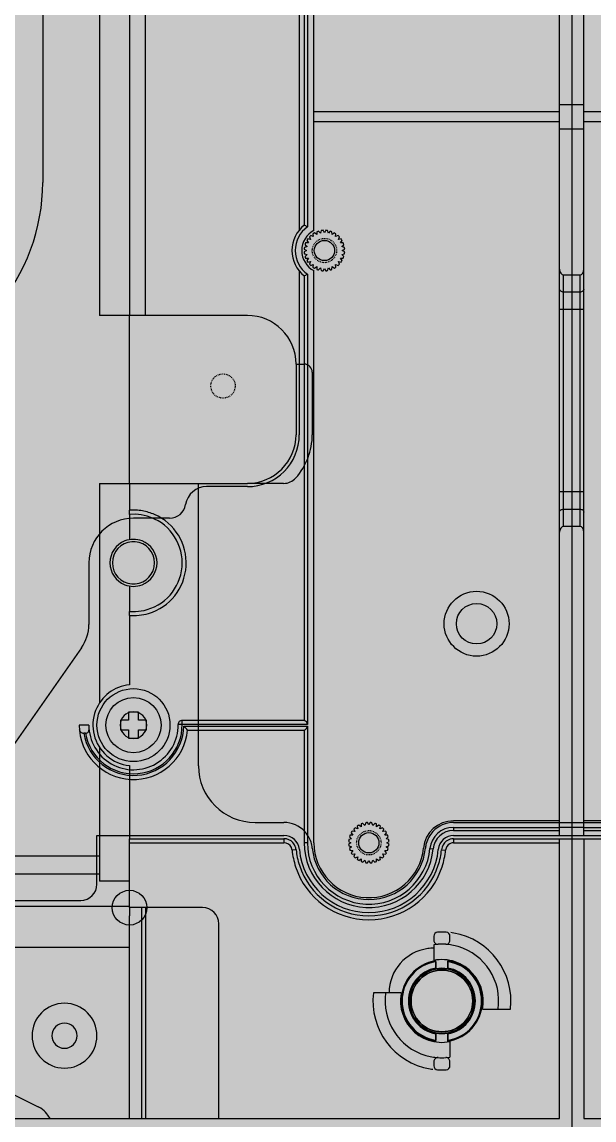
# Model space of a CAD drawing. Header units: millimetres. Extents: x -1070 to 42146, y 1440 to 12921.
# Drawn here: x 5794 to 5864.5, y 3019.1 to 3154.5 of the extents above; entities that cross this region are included whole.
import ezdxf

# ---------------------------------------------------------------- set-up
doc = ezdxf.new("R2010")
doc.units = ezdxf.units.MM
doc.linetypes.add('HIDDEN', pattern=[0.2, 0.1, -0.1])
for name, color, linetype in [('CITI-3MM实线CONTINUOUS', 7, 'Continuous'), ('CITIE-TAO实线CONTINUOUS', 7, 'Continuous'), ('CUPOST实线CONTINUOUS', 7, 'Continuous'), ('CUPOST隐藏线HIDDEN', 7, 'Continuous'), ('DW-PLUS-XIANGTI隐藏线HIDDEN', 7, 'Continuous'), ('M4-S_3实线CONTINUOUS', 7, 'Continuous'), ('M4-S实线CONTINUOUS', 7, 'Continuous'), ('QUE-PLATE-0314实线CONTINUOUS', 7, 'Continuous')]:
    doc.layers.add(name, color=color, linetype=linetype)

msp = doc.modelspace()

# ---------------------------------------------------------------- hatches: boundary and pattern name
at = {"lineweight": -3}
h = msp.add_hatch(color=256, dxfattribs=at)
h.dxf.hatch_style = 1
h.paths.add_polyline_path([(5611.757, 3767.826), (5611.757, 2767.826), (6111.757, 2767.826), (6111.757, 3767.826)])

# ---------------------------------------------------------------- linework, layer by layer
at = {"color": 1, "lineweight": -3}
msp.add_line((5861.757, 3767.826), (5861.757, 2767.826), dxfattribs=at)
at = {"color": 7, "linetype": 'Continuous', "lineweight": -3}
for p, q in [((5796.58, 3177.148), (5796.58, 3134.728)), ((5803.557, 3167.326), (5803.557, 3118.326)), ((5807.257, 3167.326), (5807.257, 3118.326)), ((5809.257, 3118.326), (5809.257, 3167.326)), ((5807.257, 3118.326), (5803.557, 3118.326)), ((5807.257, 3097.626), (5807.257, 3118.326)), ((5821.788, 3118.326), (5807.257, 3118.326)), ((5827.788, 3112.326), (5828.788, 3112.326)), ((5827.788, 3112.326), (5827.788, 3103.626)), ((5829.788, 3111.326), (5829.788, 3103.626)), ((5803.557, 3097.626), (5803.557, 3070.539)), ((5803.557, 3097.626), (5807.257, 3097.626)), ((5807.257, 3097.626), (5807.257, 3094.307)), ((5807.257, 3097.626), (5815.757, 3097.626)), ((5815.757, 3062.826), (5815.757, 3097.626)), ((5815.757, 3097.626), (5821.788, 3097.626)), ((5826.26, 3097.626), (5821.788, 3097.626)), ((5807.257, 3093.805), (5807.257, 3094.307)), ((5807.991, 3093.821), (5807.257, 3093.805)), ((5807.257, 3093.805), (5807.257, 3090.682)), ((5807.257, 3084.969), (5807.257, 3081.847)), ((5807.257, 3081.345), (5807.257, 3081.847)), ((5807.257, 3081.345), (5807.257, 3072.801)), ((5803.557, 3065.113), (5803.557, 3051.702)), ((5807.257, 3062.851), (5807.257, 3053.826)), ((5822.757, 3055.826), (5826.304, 3055.826)), ((5847.209, 3055.826), (5876.304, 3055.826)), ((5807.257, 3053.326), (5807.257, 3053.826)), ((5807.257, 3053.826), (5826.304, 3053.826)), ((5826.304, 3053.826), (5826.304, 3053.326)), ((5847.209, 3053.826), (5860.257, 3053.826)), ((5847.209, 3053.826), (5847.209, 3053.326)), ((5860.257, 3053.826), (5863.257, 3053.826)), ((5860.257, 3019.326), (5860.257, 3053.826)), ((5863.257, 3053.826), (5876.304, 3053.826)), ((5863.257, 3053.826), (5863.257, 3019.326)), ((5807.257, 3045.326), (5807.257, 3053.326)), ((5807.257, 3053.326), (5826.304, 3053.326)), ((5827.798, 3052.469), (5827.3, 3052.421)), ((5845.716, 3052.469), (5846.214, 3052.421)), ((5847.209, 3053.326), (5860.257, 3053.326)), ((5789.363, 3051.702), (5803.557, 3051.702)), ((5803.557, 3051.702), (5803.557, 3049.481)), ((5789.363, 3049.481), (5803.557, 3049.481)), ((5803.557, 3049.481), (5803.557, 3048.598)), ((5807.257, 3048.598), (5803.557, 3048.598)), ((5807.257, 3045.488), (5787.057, 3045.488)), ((5816.277, 3045.326), (5807.257, 3045.326)), ((5807.257, 3019.326), (5807.257, 3044.325)), ((5807.272, 3045.326), (5807.272, 3044.325)), ((5808.757, 3045.326), (5808.757, 3019.326)), ((5809.257, 3045.326), (5809.257, 3019.326)), ((5818.277, 3019.326), (5818.277, 3043.326)), ((5844.757, 3041.81), (5844.757, 3041.309)), ((5846.757, 3041.309), (5846.757, 3041.81)), ((5802.757, 3040.415), (5786.966, 3040.415)), ((5807.257, 3040.415), (5802.757, 3040.415)), ((5844.757, 3040.754), (5844.757, 3038.827)), ((5845.007, 3038.668), (5845.007, 3038.769)), ((5845.007, 3038.668), (5845.007, 3037.882)), ((5846.507, 3038.769), (5846.507, 3038.668)), ((5846.507, 3038.668), (5846.507, 3037.882)), ((5845.007, 3037.882), (5845.007, 3037.78)), ((5846.507, 3037.78), (5846.507, 3037.882)), ((5838.829, 3034.826), (5837.316, 3034.826)), ((5840.756, 3034.826), (5838.829, 3034.826)), ((5850.758, 3032.826), (5852.685, 3032.826)), ((5852.685, 3032.826), (5854.198, 3032.826)), ((5845.007, 3029.871), (5845.007, 3029.77)), ((5845.007, 3029.77), (5845.007, 3028.984)), ((5846.507, 3029.77), (5846.507, 3029.871)), ((5846.507, 3029.77), (5846.507, 3028.984)), ((5845.007, 3028.882), (5845.007, 3028.984)), ((5846.507, 3028.984), (5846.507, 3028.882)), ((5846.757, 3028.825), (5846.757, 3026.898)), ((5783.101, 3027.233), (5796.012, 3020.777)), ((5844.757, 3026.343), (5844.757, 3025.842)), ((5846.757, 3025.842), (5846.757, 3026.343)), ((5737.357, 3019.326), (5860.257, 3019.326)), ((5863.257, 3019.326), (5986.157, 3019.326))]:
    msp.add_line(p, q, dxfattribs=at)
at = {"color": 1, "lineweight": -3}
msp.add_circle((5807.272, 3045.326), 2.14, dxfattribs=at)
at = {"color": 7, "linetype": 'Continuous', "lineweight": -3}
for centre, radius, start, end in [((5772.78, 3134.728), 23.8, 319, 0), ((5821.788, 3112.326), 6, 0, 90), ((5828.788, 3111.326), 1, 0, 90), ((5821.788, 3103.626), 6, 270, 0), ((5821.788, 3103.626), 8, 318.18969, 0), ((5826.26, 3099.626), 2, 270, 318.18969), ((5807.757, 3087.826), 6.5, 87.25173, 94.41173), ((5807.757, 3087.826), 6.5, 80.29262, 87.25173), ((5807.757, 3087.826), 6.5, 66.48078, 80.29262), ((5807.757, 3087.826), 6, 73.72456, 87.76219), ((5807.757, 3087.826), 6, 286.27553, 73.72456), ((5807.757, 3087.826), 6.5, 286.56201, 66.48078), ((5807.757, 3087.826), 2.9, 111.43653, 180), ((5807.757, 3087.826), 2.6, 94.35012, 180), ((5807.757, 3087.826), 2.9, 68.56064, 111.43653), ((5807.757, 3087.826), 2.6, 85.64649, 94.35012), ((5807.757, 3087.826), 2.6, 0, 85.64649), ((5807.757, 3087.826), 2.9, 0, 68.56064), ((5807.757, 3087.826), 2.9, 180, 248.56518), ((5807.757, 3087.826), 2.6, 180, 265.64931), ((5807.757, 3087.826), 2.6, 274.35317, 0), ((5807.757, 3087.826), 2.9, 291.4327, 0), ((5807.757, 3087.826), 2.9, 248.56518, 291.4327), ((5807.757, 3087.826), 2.6, 265.64931, 274.35317), ((5807.757, 3087.826), 6, 272.23784, 286.27553), ((5807.757, 3087.826), 6, 265.21981, 272.23784), ((5807.757, 3087.826), 6.5, 265.58827, 286.56201), ((5807.757, 3067.826), 5, 95.73917, 158.93197), ((5807.757, 3067.826), 5, 158.93197, 229.11788), ((5807.757, 3067.826), 1.65, 0, 180), ((5807.757, 3067.826), 1.65, 180, 0), ((5807.757, 3067.826), 5, 229.11788, 264.26083), ((5822.757, 3062.826), 7, 180, 270), ((5826.304, 3052.326), 3.5, 42.95025, 90), ((5847.209, 3052.326), 3.5, 90, 137.04975), ((5826.304, 3052.326), 1.5, 43.03464, 90), ((5826.304, 3052.326), 3.5, 33.64335, 42.95025), ((5826.304, 3052.326), 3.5, 8.65939, 33.64335), ((5847.209, 3052.326), 3.5, 137.04975, 164.73913), ((5847.209, 3052.326), 1.5, 127.56962, 174.53498), ((5847.209, 3052.326), 1.5, 99.38958, 127.56962), ((5847.209, 3052.326), 1.5, 90, 99.38958), ((5826.304, 3052.326), 1, 24.57524, 90), ((5826.304, 3052.326), 1, 15.25746, 24.57524), ((5826.304, 3052.326), 1, 5.46502, 15.25746), ((5836.757, 3053.326), 9.5, 185.46502, 191.84532), ((5826.304, 3052.326), 1.5, 14.85461, 43.03464), ((5826.304, 3052.326), 1.5, 5.46502, 14.85461), ((5836.757, 3053.326), 9, 185.46502, 191.72342), ((5826.304, 3052.326), 3.5, 5.46502, 8.65939), ((5836.757, 3053.326), 7, 185.46502, 354.53498), ((5847.209, 3052.326), 3.5, 164.73913, 174.53498), ((5836.757, 3053.326), 9, 342.01756, 354.53498), ((5836.757, 3053.326), 9.5, 341.91943, 354.53498), ((5847.209, 3052.326), 1, 118.17281, 174.53498), ((5847.209, 3052.326), 1, 99.79244, 118.17281), ((5847.209, 3052.326), 1, 90, 99.79244), ((5836.757, 3053.326), 9.5, 191.84532, 198.08113), ((5836.757, 3053.326), 9, 191.72342, 197.98291), ((5836.757, 3053.326), 9.5, 198.08113, 341.91943), ((5836.757, 3053.326), 9, 197.98291, 342.01756), ((5816.277, 3043.326), 2, 0, 90), ((5845.257, 3041.81), 0.5, 93.58332, 180), ((5845.757, 3033.826), 8.5, 86.41668, 93.58332), ((5846.257, 3041.81), 0.5, 0, 86.41668), ((5845.757, 3033.826), 8.5, 80.15881, 82.46232), ((5845.757, 3033.826), 8.5, 353.24367, 80.15881), ((5844.757, 3034.826), 5.5, 97.70834, 180), ((5844.757, 3034.826), 5.5, 90, 97.70834), ((5845.257, 3041.309), 0.5, 180, 273.82255), ((5845.757, 3033.826), 7, 95.29417, 98.21321), ((5845.757, 3033.826), 7, 86.17745, 93.82255), ((5846.257, 3041.309), 0.5, 266.17745, 0), ((5845.757, 3033.826), 7, 79.76053, 86.17743), ((5845.757, 3033.826), 7, 73.4912, 79.76053), ((5845.757, 3033.826), 7, 351.78679, 73.4912), ((5845.757, 3033.826), 5, 98.62693, 177.53429), ((5845.757, 3033.826), 4.9, 98.80437, 261.19563), ((5845.757, 3033.826), 5.1, 71.32047, 101.30773), ((5845.757, 3033.826), 5, 0, 81.37307), ((5845.757, 3033.826), 4.9, 278.80437, 81.19563), ((5845.757, 3033.826), 5.1, 11.21536, 71.32047), ((5845.757, 3033.826), 4.125, 100.47568, 259.52432), ((5845.757, 3033.826), 4.025, 100.739, 180), ((5845.757, 3033.826), 4, 100.74093, 177.39131), ((5845.757, 3033.826), 4, 100.74093, 177.39131), ((5845.757, 3033.826), 3.8, 0, 180), ((5845.757, 3033.826), 4.025, 79.261, 100.739), ((5845.757, 3033.826), 4, 79.25907, 100.74093), ((5845.757, 3033.826), 4, 79.25907, 100.74093), ((5845.757, 3033.826), 4, 2.60869, 79.25907), ((5845.757, 3033.826), 4.125, 280.47568, 79.52432), ((5845.757, 3033.826), 4.025, 0, 79.261), ((5844.757, 3034.826), 5.5, 17.29719, 21.35164), ((5845.757, 3033.826), 8.5, 173.24367, 260.15881), ((5845.757, 3033.826), 7, 171.78679, 253.4912), ((5845.757, 3033.826), 5.1, 168.69227, 176.40894), ((5845.757, 3033.826), 5.1, 356.40894, 11.21536), ((5799.257, 3029.545), 4, 0, 180), ((5845.757, 3033.826), 5.1, 176.40894, 191.21536), ((5845.757, 3033.826), 5, 177.53429, 180), ((5845.757, 3033.826), 5, 180, 261.37307), ((5845.757, 3033.826), 4.025, 180, 259.261), ((5845.757, 3033.826), 4, 177.39131, 180), ((5845.757, 3033.826), 4, 177.39131, 180), ((5845.757, 3033.826), 4, 180, 182.60869), ((5845.757, 3033.826), 4, 180, 182.60869), ((5845.757, 3033.826), 4, 182.60869, 259.25907), ((5845.757, 3033.826), 4, 182.60869, 259.25907), ((5845.757, 3033.826), 3.8, 180, 0), ((5845.757, 3033.826), 4, 280.74093, 357.39131), ((5845.757, 3033.826), 4.025, 280.739, 0), ((5845.757, 3033.826), 5, 278.62693, 357.53429), ((5845.757, 3033.826), 4, 0, 2.60869), ((5845.757, 3033.826), 4, 0, 2.60869), ((5845.757, 3033.826), 4, 357.39131, 0), ((5845.757, 3033.826), 5, 357.53429, 0), ((5845.757, 3033.826), 5.1, 348.69227, 356.40894), ((5845.757, 3033.826), 5.1, 191.21536, 251.32047), ((5799.257, 3029.545), 1.55, 0, 180), ((5799.257, 3029.545), 4, 180, 0), ((5799.257, 3029.545), 1.55, 180, 0), ((5844.757, 3034.826), 5.5, 248.64836, 252.7264), ((5845.757, 3033.826), 4.025, 259.261, 280.739), ((5845.757, 3033.826), 4, 259.25907, 280.74093), ((5845.757, 3033.826), 4, 259.25907, 280.74093), ((5845.757, 3033.826), 5.1, 251.32047, 281.30773), ((5845.757, 3033.826), 7, 253.4912, 259.76053), ((5845.757, 3033.826), 7, 259.76053, 266.17743), ((5845.257, 3026.343), 0.5, 86.17745, 180), ((5845.757, 3033.826), 7, 266.17745, 273.82255), ((5846.257, 3026.343), 0.5, 0, 93.82255), ((5845.757, 3033.826), 7, 275.29417, 278.21321), ((5845.757, 3033.826), 8.5, 260.15881, 262.46232), ((5845.257, 3025.842), 0.5, 180, 266.41668), ((5845.757, 3033.826), 8.5, 266.41668, 273.58332), ((5846.257, 3025.842), 0.5, 273.58332, 0), ((5794.536, 3017.826), 3.3, 57.09439, 63.43495), ((5794.536, 3017.826), 3.3, 38.9941, 57.09439), ((5794.536, 3017.826), 3.3, 27.03569, 38.9941)]:
    msp.add_arc(centre, radius, start, end, dxfattribs=at)
at = {"layer": 'CITI-3MM实线CONTINUOUS', "color": 7, "lineweight": -3}
for radius in [4, 3.8]:
    msp.add_circle((5845.757, 3033.826), radius, dxfattribs=at)
at = {"layer": 'CITIE-TAO实线CONTINUOUS', "color": 7, "lineweight": -3}
for p, q in [((5845.007, 3037.78), (5845.007, 3038.769)), ((5846.507, 3037.78), (5846.507, 3038.769)), ((5845.007, 3028.882), (5845.007, 3029.871)), ((5846.507, 3028.882), (5846.507, 3029.871))]:
    msp.add_line(p, q, dxfattribs=at)
msp.add_circle((5845.757, 3033.826), 4.025, dxfattribs=at)
for radius, start, end in [(5, 98.62693, 180), (4.9, 98.80437, 261.19563), (4.9, 278.80437, 81.19563), (4.125, 100.47568, 259.52432), (4.125, 280.47568, 79.52432), (5, 278.62693, 0)]:
    msp.add_arc((5845.757, 3033.826), radius, start, end, dxfattribs=at)
at = {"layer": 'CUPOST实线CONTINUOUS', "color": 7, "lineweight": -3}
for p, q in [((5829.444, 3128.014), (5829.568, 3127.698)), ((5829.916, 3128.046), (5829.6, 3128.17)), ((5829.866, 3128.382), (5829.916, 3128.046)), ((5830.333, 3128.308), (5830.053, 3128.499)), ((5830.359, 3128.647), (5830.333, 3128.308)), ((5830.798, 3128.471), (5830.567, 3128.72)), ((5830.899, 3128.795), (5830.798, 3128.471)), ((5831.288, 3128.526), (5831.118, 3128.82)), ((5831.458, 3128.82), (5831.288, 3128.526)), ((5831.778, 3128.471), (5831.677, 3128.795)), ((5832.009, 3128.72), (5831.778, 3128.471)), ((5832.243, 3128.308), (5832.217, 3128.647)), ((5832.523, 3128.499), (5832.243, 3128.308)), ((5832.66, 3128.046), (5832.71, 3128.382)), ((5832.976, 3128.17), (5832.66, 3128.046)), ((5833.008, 3127.698), (5833.132, 3128.014)), ((5829.143, 3126.815), (5828.818, 3126.715)), ((5828.894, 3127.047), (5829.143, 3126.815)), ((5829.306, 3127.28), (5828.967, 3127.255)), ((5829.114, 3127.561), (5829.306, 3127.28)), ((5829.568, 3127.698), (5829.232, 3127.748)), ((5833.344, 3127.748), (5833.008, 3127.698)), ((5833.27, 3127.28), (5833.461, 3127.561)), ((5833.609, 3127.255), (5833.27, 3127.28)), ((5833.433, 3126.815), (5833.682, 3127.047)), ((5833.757, 3126.715), (5833.433, 3126.815)), ((5828.794, 3126.496), (5829.088, 3126.326)), ((5829.088, 3126.326), (5828.794, 3126.156)), ((5828.818, 3125.936), (5829.143, 3125.836)), ((5829.143, 3125.836), (5828.894, 3125.605)), ((5828.967, 3125.397), (5829.306, 3125.371)), ((5829.306, 3125.371), (5829.114, 3125.091)), ((5833.27, 3125.371), (5833.609, 3125.397)), ((5833.461, 3125.091), (5833.27, 3125.371)), ((5833.433, 3125.836), (5833.757, 3125.936)), ((5833.682, 3125.605), (5833.433, 3125.836)), ((5833.488, 3126.326), (5833.782, 3126.496)), ((5833.782, 3126.156), (5833.488, 3126.326)), ((5829.232, 3124.904), (5829.568, 3124.954)), ((5829.568, 3124.954), (5829.444, 3124.638)), ((5829.6, 3124.482), (5829.916, 3124.606)), ((5829.916, 3124.606), (5829.866, 3124.27)), ((5830.053, 3124.152), (5830.333, 3124.344)), ((5830.333, 3124.344), (5830.359, 3124.005)), ((5830.567, 3123.932), (5830.798, 3124.181)), ((5830.798, 3124.181), (5830.899, 3123.856)), ((5831.118, 3123.832), (5831.288, 3124.126)), ((5831.288, 3124.126), (5831.458, 3123.832)), ((5831.677, 3123.856), (5831.778, 3124.181)), ((5831.778, 3124.181), (5832.009, 3123.932)), ((5832.217, 3124.005), (5832.243, 3124.344)), ((5832.243, 3124.344), (5832.523, 3124.152)), ((5832.66, 3124.606), (5832.976, 3124.482)), ((5832.71, 3124.27), (5832.66, 3124.606)), ((5833.008, 3124.954), (5833.344, 3124.904)), ((5833.132, 3124.638), (5833.008, 3124.954)), ((5834.913, 3055.014), (5835.037, 3054.698)), ((5835.385, 3055.046), (5835.069, 3055.17)), ((5835.334, 3055.382), (5835.385, 3055.046)), ((5835.802, 3055.308), (5835.521, 3055.499)), ((5835.828, 3055.647), (5835.802, 3055.308)), ((5836.267, 3055.471), (5836.036, 3055.72)), ((5836.367, 3055.795), (5836.267, 3055.471)), ((5836.757, 3055.526), (5836.587, 3055.82)), ((5836.927, 3055.82), (5836.757, 3055.526)), ((5837.246, 3055.471), (5837.146, 3055.795)), ((5837.477, 3055.72), (5837.246, 3055.471)), ((5837.711, 3055.308), (5837.686, 3055.647)), ((5837.992, 3055.499), (5837.711, 3055.308)), ((5838.128, 3055.046), (5838.179, 3055.382)), ((5838.445, 3055.17), (5838.128, 3055.046)), ((5838.477, 3054.698), (5838.601, 3055.014)), ((5834.612, 3053.815), (5834.287, 3053.715)), ((5834.363, 3054.047), (5834.612, 3053.815)), ((5834.775, 3054.28), (5834.436, 3054.255)), ((5834.583, 3054.561), (5834.775, 3054.28)), ((5835.037, 3054.698), (5834.701, 3054.748)), ((5838.813, 3054.748), (5838.477, 3054.698)), ((5838.739, 3054.28), (5838.93, 3054.561)), ((5839.078, 3054.255), (5838.739, 3054.28)), ((5838.902, 3053.815), (5839.151, 3054.047)), ((5839.226, 3053.715), (5838.902, 3053.815)), ((5834.262, 3053.496), (5834.557, 3053.326)), ((5834.557, 3053.326), (5834.262, 3053.156)), ((5834.287, 3052.936), (5834.612, 3052.836)), ((5834.612, 3052.836), (5834.363, 3052.605)), ((5834.436, 3052.397), (5834.775, 3052.371)), ((5834.775, 3052.371), (5834.583, 3052.091)), ((5838.739, 3052.371), (5839.078, 3052.397)), ((5838.93, 3052.091), (5838.739, 3052.371)), ((5838.902, 3052.836), (5839.226, 3052.936)), ((5839.151, 3052.605), (5838.902, 3052.836)), ((5838.957, 3053.326), (5839.251, 3053.496)), ((5839.251, 3053.156), (5838.957, 3053.326)), ((5834.701, 3051.904), (5835.037, 3051.954)), ((5835.037, 3051.954), (5834.913, 3051.638)), ((5835.069, 3051.482), (5835.385, 3051.606)), ((5835.385, 3051.606), (5835.334, 3051.27)), ((5835.521, 3051.152), (5835.802, 3051.344)), ((5835.802, 3051.344), (5835.828, 3051.005)), ((5836.036, 3050.932), (5836.267, 3051.181)), ((5836.267, 3051.181), (5836.367, 3050.856)), ((5836.587, 3050.832), (5836.757, 3051.126)), ((5836.757, 3051.126), (5836.927, 3050.832)), ((5837.146, 3050.856), (5837.246, 3051.181)), ((5837.246, 3051.181), (5837.477, 3050.932)), ((5837.686, 3051.005), (5837.711, 3051.344)), ((5837.711, 3051.344), (5837.992, 3051.152)), ((5838.128, 3051.606), (5838.445, 3051.482)), ((5838.179, 3051.27), (5838.128, 3051.606)), ((5838.477, 3051.954), (5838.813, 3051.904)), ((5838.601, 3051.638), (5838.477, 3051.954))]:
    msp.add_line(p, q, dxfattribs=at)
for centre in [(5831.288, 3126.326), (5836.757, 3053.326)]:
    msp.add_circle(centre, 1.25, dxfattribs=at)
for centre, start, end in [((5831.288, 3126.326), 132.46754, 137.53244), ((5831.288, 3126.326), 119.6104, 124.6753), ((5831.288, 3126.326), 106.75326, 111.81816), ((5831.288, 3126.326), 93.89612, 98.96102), ((5831.288, 3126.326), 81.0389, 86.10388), ((5831.288, 3126.326), 68.18176, 73.24666), ((5831.288, 3126.326), 55.32462, 60.38952), ((5831.288, 3126.326), 42.46748, 47.53238), ((5831.288, 3126.326), 171.03896, 176.10386), ((5831.288, 3126.326), 158.18182, 163.24672), ((5831.288, 3126.326), 145.32468, 150.38958), ((5831.288, 3126.326), 29.61034, 34.67524), ((5831.288, 3126.326), 16.7532, 21.8181), ((5831.288, 3126.326), 3.89606, 8.96096), ((5831.288, 3126.326), 183.8961, 188.961), ((5831.288, 3126.326), 196.75324, 201.81814), ((5831.288, 3126.326), 338.18178, 343.24668), ((5831.288, 3126.326), 351.03892, 356.10382), ((5831.288, 3126.326), 209.61038, 214.67528), ((5831.288, 3126.326), 222.46752, 227.53242), ((5831.288, 3126.326), 235.32466, 240.38956), ((5831.288, 3126.326), 248.1818, 253.2467), ((5831.288, 3126.326), 286.75322, 291.81812), ((5831.288, 3126.326), 299.61036, 304.67526), ((5831.288, 3126.326), 312.4675, 317.5324), ((5831.288, 3126.326), 325.32464, 330.38954), ((5831.288, 3126.326), 261.03894, 266.10384), ((5831.288, 3126.326), 273.89608, 278.96098), ((5836.757, 3053.326), 132.46754, 137.53244), ((5836.757, 3053.326), 119.6104, 124.6753), ((5836.757, 3053.326), 106.75326, 111.81816), ((5836.757, 3053.326), 93.89612, 98.96102), ((5836.757, 3053.326), 81.0389, 86.10388), ((5836.757, 3053.326), 68.18176, 73.24666), ((5836.757, 3053.326), 55.32462, 60.38952), ((5836.757, 3053.326), 42.46748, 47.53238), ((5836.757, 3053.326), 171.03896, 176.10386), ((5836.757, 3053.326), 158.18182, 163.24672), ((5836.757, 3053.326), 145.32468, 150.38958), ((5836.757, 3053.326), 29.61034, 34.67524), ((5836.757, 3053.326), 16.7532, 21.8181), ((5836.757, 3053.326), 3.89606, 8.96096), ((5836.757, 3053.326), 183.8961, 188.961), ((5836.757, 3053.326), 196.75324, 201.81814), ((5836.757, 3053.326), 338.18178, 343.24668), ((5836.757, 3053.326), 351.03892, 356.10382), ((5836.757, 3053.326), 209.61038, 214.67528), ((5836.757, 3053.326), 222.46752, 227.53242), ((5836.757, 3053.326), 235.32466, 240.38956), ((5836.757, 3053.326), 248.1818, 253.2467), ((5836.757, 3053.326), 261.03894, 266.10384), ((5836.757, 3053.326), 273.89608, 278.96098), ((5836.757, 3053.326), 286.75322, 291.81812), ((5836.757, 3053.326), 299.61036, 304.67526), ((5836.757, 3053.326), 312.4675, 317.5324), ((5836.757, 3053.326), 325.32464, 330.38954)]:
    msp.add_arc(centre, 2.5, start, end, dxfattribs=at)
at = {"layer": 'CUPOST隐藏线HIDDEN', "color": 5, "linetype": 'HIDDEN', "lineweight": -3}
for centre in [(5831.288, 3126.326), (5836.757, 3053.326)]:
    msp.add_circle(centre, 1.5, dxfattribs=at)
at = {"layer": 'DW-PLUS-XIANGTI隐藏线HIDDEN', "color": 5, "linetype": 'HIDDEN', "lineweight": -3}
msp.add_circle((5818.788, 3109.623), 1.5, dxfattribs=at)
at = {"layer": 'M4-S_3实线CONTINUOUS', "color": 7, "lineweight": -3}
for p, q in [((5807.157, 3068.426), (5806.157, 3068.426)), ((5806.157, 3068.426), (5806.157, 3067.226)), ((5808.357, 3069.426), (5807.157, 3069.426)), ((5807.157, 3069.426), (5807.157, 3068.426)), ((5808.357, 3068.426), (5808.357, 3069.426)), ((5809.357, 3068.426), (5808.357, 3068.426)), ((5809.357, 3067.226), (5809.357, 3068.426)), ((5806.157, 3067.226), (5807.157, 3067.226)), ((5807.157, 3067.226), (5807.157, 3066.226)), ((5808.357, 3067.226), (5809.357, 3067.226)), ((5808.357, 3066.226), (5808.357, 3067.226)), ((5807.157, 3066.226), (5808.357, 3066.226))]:
    msp.add_line(p, q, dxfattribs=at)
msp.add_circle((5807.757, 3067.826), 3.4, dxfattribs=at)
at = {"layer": 'M4-S实线CONTINUOUS', "color": 7, "lineweight": -3}
msp.add_circle((5807.757, 3067.826), 4.5, dxfattribs=at)
at = {"layer": 'QUE-PLATE-0314实线CONTINUOUS', "color": 7, "lineweight": -3}
for p, q in [((5860.257, 3054.226), (5860.257, 3266.326)), ((5863.257, 3054.226), (5863.257, 3266.326)), ((5828.188, 3156.798), (5828.188, 3128.854)), ((5829.188, 3156.402), (5829.188, 3129.25)), ((5829.988, 3128.806), (5829.988, 3156.846)), ((5828.788, 3156.203), (5828.788, 3129.448)), ((5860.257, 3144.326), (5863.257, 3144.326)), ((5860.257, 3143.426), (5829.988, 3143.426)), ((5893.525, 3143.426), (5863.257, 3143.426)), ((5829.988, 3142.226), (5860.257, 3142.226)), ((5863.257, 3142.226), (5893.525, 3142.226)), ((5860.257, 3141.326), (5863.257, 3141.326)), ((5829.444, 3128.014), (5829.568, 3127.698)), ((5829.916, 3128.046), (5829.6, 3128.17)), ((5829.866, 3128.382), (5829.916, 3128.046)), ((5830.333, 3128.308), (5830.053, 3128.499)), ((5830.359, 3128.647), (5830.333, 3128.308)), ((5830.798, 3128.471), (5830.567, 3128.72)), ((5830.899, 3128.795), (5830.798, 3128.471)), ((5831.288, 3128.526), (5831.118, 3128.82)), ((5831.458, 3128.82), (5831.288, 3128.526)), ((5831.778, 3128.471), (5831.677, 3128.795)), ((5832.009, 3128.72), (5831.778, 3128.471)), ((5832.243, 3128.308), (5832.217, 3128.647)), ((5832.523, 3128.499), (5832.243, 3128.308)), ((5832.66, 3128.046), (5832.71, 3128.382)), ((5832.976, 3128.17), (5832.66, 3128.046)), ((5833.008, 3127.698), (5833.132, 3128.014)), ((5829.143, 3126.815), (5828.818, 3126.715)), ((5828.894, 3127.047), (5829.143, 3126.815)), ((5829.306, 3127.28), (5828.967, 3127.255)), ((5829.114, 3127.561), (5829.306, 3127.28)), ((5829.568, 3127.698), (5829.232, 3127.748)), ((5833.344, 3127.748), (5833.008, 3127.698)), ((5833.27, 3127.28), (5833.461, 3127.561)), ((5833.609, 3127.255), (5833.27, 3127.28)), ((5833.433, 3126.815), (5833.682, 3127.047)), ((5833.757, 3126.715), (5833.433, 3126.815)), ((5828.794, 3126.496), (5829.088, 3126.326)), ((5829.088, 3126.326), (5828.794, 3126.156)), ((5828.818, 3125.936), (5829.143, 3125.836)), ((5829.143, 3125.836), (5828.894, 3125.605)), ((5828.967, 3125.397), (5829.306, 3125.371)), ((5829.306, 3125.371), (5829.114, 3125.091)), ((5833.27, 3125.371), (5833.609, 3125.397)), ((5833.461, 3125.091), (5833.27, 3125.371)), ((5833.433, 3125.836), (5833.757, 3125.936)), ((5833.682, 3125.605), (5833.433, 3125.836)), ((5833.488, 3126.326), (5833.782, 3126.496)), ((5833.782, 3126.156), (5833.488, 3126.326)), ((5829.232, 3124.904), (5829.568, 3124.954)), ((5829.568, 3124.954), (5829.444, 3124.638)), ((5829.6, 3124.482), (5829.916, 3124.606)), ((5829.916, 3124.606), (5829.866, 3124.27)), ((5830.053, 3124.152), (5830.333, 3124.344)), ((5830.333, 3124.344), (5830.359, 3124.005)), ((5830.567, 3123.932), (5830.798, 3124.181)), ((5830.798, 3124.181), (5830.899, 3123.856)), ((5831.118, 3123.832), (5831.288, 3124.126)), ((5831.288, 3124.126), (5831.458, 3123.832)), ((5831.677, 3123.856), (5831.778, 3124.181)), ((5831.778, 3124.181), (5832.009, 3123.932)), ((5832.217, 3124.005), (5832.243, 3124.344)), ((5832.243, 3124.344), (5832.523, 3124.152)), ((5832.66, 3124.606), (5832.976, 3124.482)), ((5832.71, 3124.27), (5832.66, 3124.606)), ((5833.008, 3124.954), (5833.344, 3124.904)), ((5833.132, 3124.638), (5833.008, 3124.954)), ((5828.188, 3123.798), (5828.188, 3103.626)), ((5828.788, 3123.203), (5828.788, 3068.396)), ((5829.188, 3123.402), (5829.188, 3067.906)), ((5829.988, 3053.326), (5829.988, 3123.846)), ((5860.757, 3123.326), (5862.757, 3123.326)), ((5860.757, 3092.326), (5860.757, 3123.326)), ((5862.757, 3123.326), (5862.757, 3092.326)), ((5862.757, 3121.205), (5860.757, 3121.205)), ((5860.257, 3119.083), (5863.257, 3119.083)), ((5821.788, 3097.226), (5816.757, 3097.226)), ((5863.257, 3096.569), (5860.257, 3096.569)), ((5860.757, 3094.447), (5862.757, 3094.447)), ((5812.21, 3093.326), (5807.757, 3093.326)), ((5862.757, 3092.326), (5860.757, 3092.326)), ((5802.257, 3087.826), (5802.257, 3080.225)), ((5801.352, 3077.357), (5789.065, 3059.809)), ((5828.788, 3068.406), (5813.756, 3068.406)), ((5813.756, 3067.906), (5813.756, 3068.406)), ((5802.257, 3067.826), (5801.057, 3067.826)), ((5813.756, 3067.906), (5813.256, 3067.899)), ((5829.188, 3067.906), (5813.756, 3067.906)), ((5813.956, 3067.706), (5829.188, 3067.706)), ((5814.428, 3067.206), (5828.788, 3067.206)), ((5828.788, 3067.216), (5828.788, 3053.326)), ((5829.188, 3067.706), (5829.188, 3053.326)), ((5801.841, 3066.826), (5801.638, 3066.826)), ((5834.913, 3055.014), (5835.037, 3054.698)), ((5835.385, 3055.046), (5835.069, 3055.17)), ((5835.334, 3055.382), (5835.385, 3055.046)), ((5835.802, 3055.308), (5835.521, 3055.499)), ((5835.828, 3055.647), (5835.802, 3055.308)), ((5836.267, 3055.471), (5836.036, 3055.72)), ((5836.367, 3055.795), (5836.267, 3055.471)), ((5836.757, 3055.526), (5836.587, 3055.82)), ((5836.927, 3055.82), (5836.757, 3055.526)), ((5837.246, 3055.471), (5837.146, 3055.795)), ((5837.477, 3055.72), (5837.246, 3055.471)), ((5837.711, 3055.308), (5837.686, 3055.647)), ((5837.992, 3055.499), (5837.711, 3055.308)), ((5838.128, 3055.046), (5838.179, 3055.382)), ((5838.445, 3055.17), (5838.128, 3055.046)), ((5838.477, 3054.698), (5838.601, 3055.014)), ((5860.257, 3056.026), (5847.178, 3056.026)), ((5847.178, 3055.226), (5860.257, 3055.226)), ((5847.178, 3055.226), (5847.178, 3054.826)), ((5863.257, 3055.226), (5860.257, 3055.226)), ((5876.336, 3056.026), (5863.257, 3056.026)), ((5863.257, 3055.226), (5876.336, 3055.226)), ((5803.257, 3054.226), (5826.304, 3054.226)), ((5803.257, 3048.226), (5803.257, 3054.226)), ((5834.612, 3053.815), (5834.287, 3053.715)), ((5834.363, 3054.047), (5834.612, 3053.815)), ((5834.775, 3054.28), (5834.436, 3054.255)), ((5834.583, 3054.561), (5834.775, 3054.28)), ((5835.037, 3054.698), (5834.701, 3054.748)), ((5838.813, 3054.748), (5838.477, 3054.698)), ((5838.739, 3054.28), (5838.93, 3054.561)), ((5839.078, 3054.255), (5838.739, 3054.28)), ((5838.902, 3053.815), (5839.151, 3054.047)), ((5839.226, 3053.715), (5838.902, 3053.815)), ((5847.178, 3054.826), (5860.257, 3054.826)), ((5847.209, 3054.226), (5876.304, 3054.226)), ((5863.257, 3054.826), (5876.336, 3054.826)), ((5829.188, 3053.326), (5828.788, 3053.326)), ((5834.262, 3053.496), (5834.557, 3053.326)), ((5834.557, 3053.326), (5834.262, 3053.156)), ((5834.287, 3052.936), (5834.612, 3052.836)), ((5834.612, 3052.836), (5834.363, 3052.605)), ((5834.436, 3052.397), (5834.775, 3052.371)), ((5834.775, 3052.371), (5834.583, 3052.091)), ((5838.739, 3052.371), (5839.078, 3052.397)), ((5838.93, 3052.091), (5838.739, 3052.371)), ((5838.902, 3052.836), (5839.226, 3052.936)), ((5839.151, 3052.605), (5838.902, 3052.836)), ((5838.957, 3053.326), (5839.251, 3053.496)), ((5839.251, 3053.156), (5838.957, 3053.326)), ((5844.291, 3052.603), (5844.689, 3052.565)), ((5834.701, 3051.904), (5835.037, 3051.954)), ((5835.037, 3051.954), (5834.913, 3051.638)), ((5835.069, 3051.482), (5835.385, 3051.606)), ((5835.385, 3051.606), (5835.334, 3051.27)), ((5835.521, 3051.152), (5835.802, 3051.344)), ((5835.802, 3051.344), (5835.828, 3051.005)), ((5836.036, 3050.932), (5836.267, 3051.181)), ((5836.267, 3051.181), (5836.367, 3050.856)), ((5836.587, 3050.832), (5836.757, 3051.126)), ((5836.757, 3051.126), (5836.927, 3050.832)), ((5837.146, 3050.856), (5837.246, 3051.181)), ((5837.246, 3051.181), (5837.477, 3050.932)), ((5837.686, 3051.005), (5837.711, 3051.344)), ((5837.711, 3051.344), (5837.992, 3051.152)), ((5838.128, 3051.606), (5838.445, 3051.482)), ((5838.179, 3051.27), (5838.128, 3051.606)), ((5838.477, 3051.954), (5838.813, 3051.904)), ((5838.601, 3051.638), (5838.477, 3051.954)), ((5789.257, 3046.226), (5801.257, 3046.226))]:
    msp.add_line(p, q, dxfattribs=at)
for radius in [4, 2.5]:
    msp.add_circle((5850.038, 3080.326), radius, dxfattribs=at)
for centre, radius, start, end in [((5831.288, 3126.326), 4, 128.6822, 231.31784), ((5821.399, 3114.054), 17.075, 62.86243, 64.36079), ((5831.288, 3126.326), 3.6, 125.68534, 234.31469), ((5831.288, 3126.326), 2.8, 117.664, 242.336), ((5831.288, 3126.326), 2.5, 132.46754, 137.53244), ((5831.288, 3126.326), 2.5, 119.6104, 124.6753), ((5831.288, 3126.326), 2.5, 106.75326, 111.81816), ((5831.288, 3126.326), 2.5, 93.89612, 98.96102), ((5831.288, 3126.326), 2.5, 81.0389, 86.10388), ((5831.288, 3126.326), 2.5, 68.18176, 73.24666), ((5831.288, 3126.326), 2.5, 55.32462, 60.38952), ((5831.288, 3126.326), 2.5, 42.46748, 47.53238), ((5831.288, 3126.326), 2.5, 171.03896, 176.10386), ((5831.288, 3126.326), 2.5, 158.18182, 163.24672), ((5831.288, 3126.326), 2.5, 145.32468, 150.38958), ((5831.288, 3126.326), 2.5, 29.61034, 34.67524), ((5831.288, 3126.326), 2.5, 16.7532, 21.8181), ((5831.288, 3126.326), 2.5, 3.89606, 8.96096), ((5831.288, 3126.326), 2.5, 183.8961, 188.961), ((5831.288, 3126.326), 2.5, 196.75324, 201.81814), ((5831.288, 3126.326), 2.5, 338.18178, 343.24668), ((5831.288, 3126.326), 2.5, 351.03892, 356.10382), ((5831.288, 3126.326), 2.5, 209.61038, 214.67528), ((5831.288, 3126.326), 2.5, 222.46752, 227.53242), ((5831.288, 3126.326), 2.5, 235.32466, 240.38956), ((5831.288, 3126.326), 2.5, 248.1818, 253.2467), ((5831.288, 3126.326), 2.5, 286.75322, 291.81812), ((5831.288, 3126.326), 2.5, 299.61036, 304.67526), ((5831.288, 3126.326), 2.5, 312.4675, 317.5324), ((5831.288, 3126.326), 2.5, 325.32464, 330.38954), ((5821.399, 3138.597), 17.075, 295.63921, 297.13757), ((5831.288, 3126.326), 2.5, 261.03894, 266.10384), ((5831.288, 3126.326), 2.5, 273.89608, 278.96098), ((5821.788, 3103.626), 6.4, 270, 0), ((5816.757, 3094.626), 2.6, 90, 171.24707), ((5812.21, 3095.326), 2, 270, 351.24707), ((5807.757, 3087.826), 5.5, 90, 180), ((5797.257, 3080.225), 5, 325, 0), ((5813.756, 3067.906), 0.5, 90, 180.76379), ((5807.757, 3067.826), 6.7, 180, 354.69024), ((5807.757, 3067.826), 6.2, 189.2818, 358.89081), ((5807.757, 3067.826), 6, 189.59407, 0.76379), ((5807.757, 3067.826), 5.5, 180, 0.76379), ((5800.337, 3054.365), 19.064, 42.34118, 44.40862), ((5836.757, 3053.326), 2.5, 132.46754, 137.53244), ((5836.757, 3053.326), 2.5, 119.6104, 124.6753), ((5836.757, 3053.326), 2.5, 106.75326, 111.81816), ((5836.757, 3053.326), 2.5, 93.89612, 98.96102), ((5836.757, 3053.326), 2.5, 81.0389, 86.10388), ((5836.757, 3053.326), 2.5, 68.18176, 73.24666), ((5836.757, 3053.326), 2.5, 55.32462, 60.38952), ((5836.757, 3053.326), 2.5, 42.46748, 47.53238), ((5847.178, 3052.326), 3.7, 90, 174.51861), ((5847.178, 3052.326), 2.9, 90, 174.51861), ((5826.304, 3052.326), 1.9, 5.46502, 90), ((5836.757, 3053.326), 2.5, 171.03896, 176.10386), ((5836.757, 3053.326), 2.5, 158.18182, 163.24672), ((5836.757, 3053.326), 2.5, 145.32468, 150.38958), ((5836.757, 3053.326), 2.5, 29.61034, 34.67524), ((5836.757, 3053.326), 2.5, 16.7532, 21.8181), ((5836.757, 3053.326), 2.5, 3.89606, 8.96096), ((5847.178, 3052.326), 2.5, 90, 174.51861), ((5847.209, 3052.326), 1.9, 90, 174.53498), ((5836.757, 3053.326), 8.6, 185.46502, 354.53498), ((5836.757, 3053.326), 7.969, 180, 354.51861), ((5836.757, 3053.326), 7.569, 180, 354.51861), ((5836.757, 3053.326), 6.769, 180, 354.51861), ((5836.757, 3053.326), 2.5, 183.8961, 188.961), ((5836.757, 3053.326), 2.5, 196.75324, 201.81814), ((5836.757, 3053.326), 2.5, 338.18178, 343.24668), ((5836.757, 3053.326), 2.5, 351.03892, 356.10382), ((5836.757, 3053.326), 2.5, 209.61038, 214.67528), ((5836.757, 3053.326), 2.5, 222.46752, 227.53242), ((5836.757, 3053.326), 2.5, 235.32466, 240.38956), ((5836.757, 3053.326), 2.5, 248.1818, 253.2467), ((5836.757, 3053.326), 2.5, 261.03894, 266.10384), ((5836.757, 3053.326), 2.5, 273.89608, 278.96098), ((5836.757, 3053.326), 2.5, 286.75322, 291.81812), ((5836.757, 3053.326), 2.5, 299.61036, 304.67526), ((5836.757, 3053.326), 2.5, 312.4675, 317.5324), ((5836.757, 3053.326), 2.5, 325.32464, 330.38954), ((5801.257, 3048.226), 2, 270, 0)]:
    msp.add_arc(centre, radius, start, end, dxfattribs=at)
for centre, major_axis, ratio, start_param, end_param in [((5860.757, 3124.033), (0, 0.707), 0.7071068, 1.5707963, 3.1415927), ((5862.757, 3124.033), (0, -0.707), 0.7071068, 0, 1.5707963), ((5860.757, 3091.619), (0, 0.707), 0.7071068, 0, 1.5707963), ((5862.757, 3091.619), (0, 0.707), 0.7071068, -1.5707963, 0), ((5828.688, 3067.906), (0.5, 0), 1, 0, 1.3694384), ((5828.688, 3067.706), (0.5, 0), 1, -1.3694384, 0)]:
    msp.add_ellipse(centre, major_axis=major_axis, ratio=ratio, start_param=start_param, end_param=end_param, dxfattribs=at)
for points, knots in [([(5860.757, 3121.205), (5860.634, 3121.205), (5860.406, 3121.251), (5860.257, 3121.462), (5860.257, 3121.558)], [0, 0, 0, 0, 0.5597668, 1, 1, 1, 1]), ([(5863.257, 3121.558), (5863.257, 3121.462), (5863.108, 3121.251), (5862.88, 3121.205), (5862.757, 3121.205)], [0, 0, 0, 0, 0.4402332, 1, 1, 1, 1]), ([(5860.257, 3094.094), (5860.257, 3094.19), (5860.406, 3094.4), (5860.634, 3094.447), (5860.757, 3094.447)], [0, 0, 0, 0, 0.4402332, 1, 1, 1, 1]), ([(5862.757, 3094.447), (5862.88, 3094.447), (5863.108, 3094.4), (5863.257, 3094.19), (5863.257, 3094.094)], [0, 0, 0, 0, 0.5597668, 1, 1, 1, 1]), ([(5801.075, 3067.326), (5801.084, 3067.206), (5801.214, 3066.943), (5801.49, 3066.826), (5801.638, 3066.826)], [0, 0, 0, 0, 0.4494757, 1, 1, 1, 1]), ([(5801.841, 3066.826), (5801.915, 3066.826), (5802.057, 3066.857), (5802.249, 3067.028), (5802.289, 3067.216), (5802.279, 3067.326)], [0, 0, 0, 0, 0.2990948, 0.5570156, 1, 1, 1, 1])]:
    msp.add_open_spline(points, degree=3, knots=knots, dxfattribs=at)

doc.saveas('drawing.dxf')
